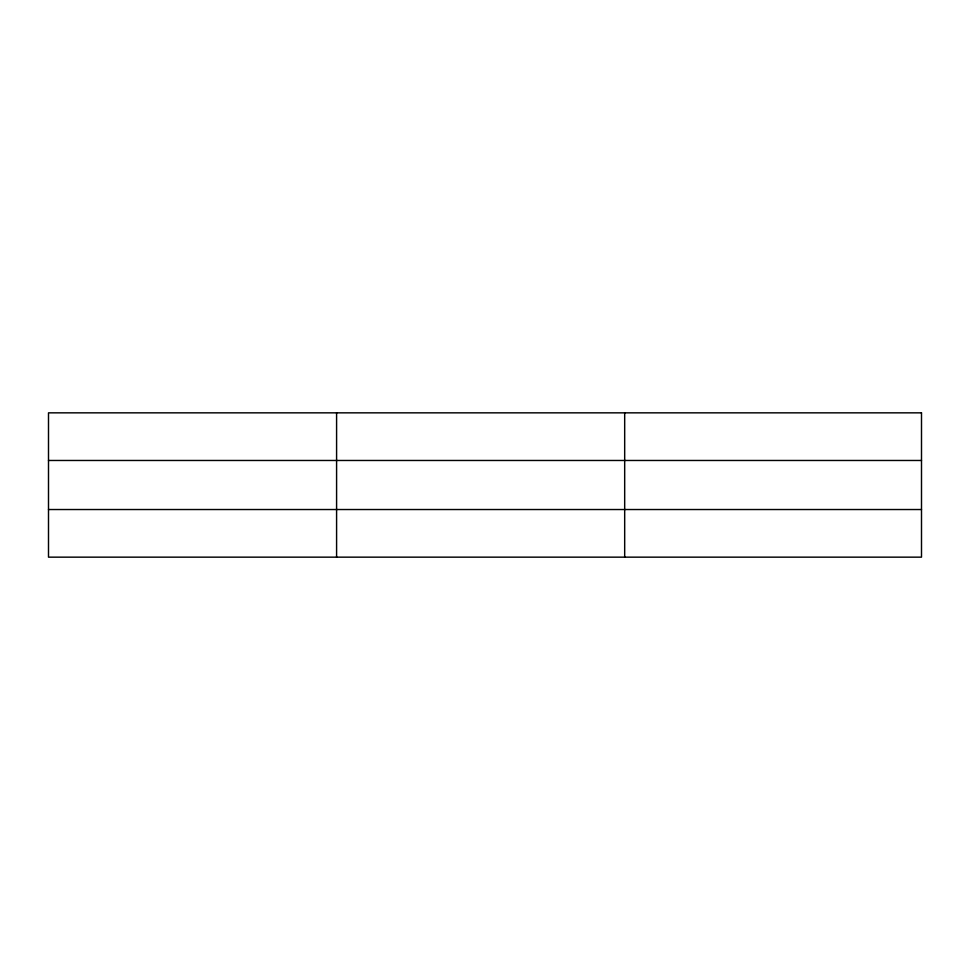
<?xml version="1.0" encoding="UTF-8"?>
<svg xmlns="http://www.w3.org/2000/svg" width="970" height="970" viewBox="0 0 970 970"><rect width="100%" height="100%" fill="white"/><g stroke="black" fill="none" stroke-linecap="round" stroke-linejoin="round"><path stroke-width="1.45" d="M336.59 557.156L336.59 412.844M624.68 557.156L624.68 412.844M48.5 460.471L921.5 460.471M48.5 509.529L921.5 509.529M921.5 412.844L921.5 557.156L48.5 557.156L48.5 412.844L921.5 412.844"/></g></svg>
